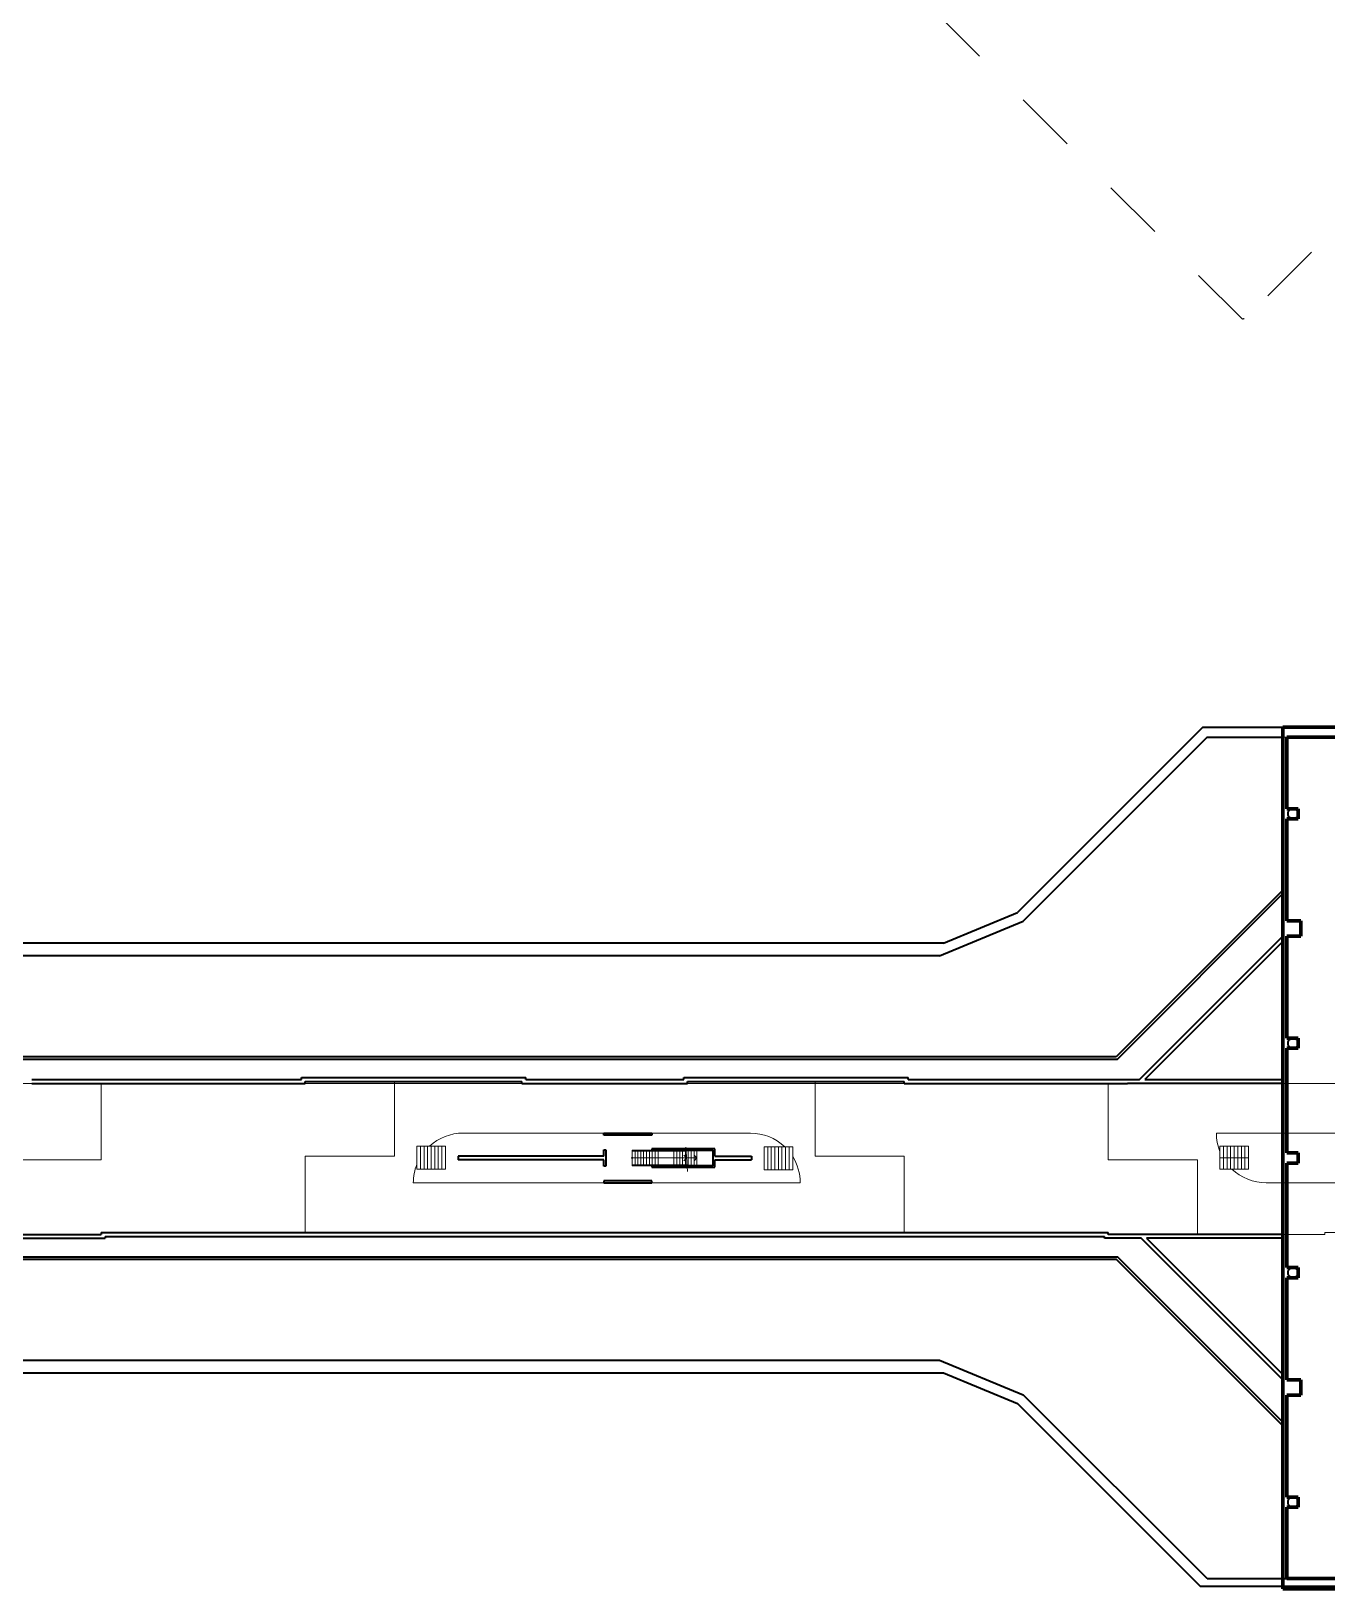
# Model space of a CAD drawing. Header units: metres. Extents: x 1807 to 3745, y 842 to 1968.
# Drawn here: x 2457 to 2558.6, y 1388.2 to 1510.4 of the extents above; entities that cross this region are included whole.
import ezdxf

# ---------------------------------------------------------------- set-up
doc = ezdxf.new("R2010")
doc.units = ezdxf.units.M
doc.header["$MEASUREMENT"] = 0
doc.linetypes.add('DGN2', pattern=[9.732586, 4.866293, -4.866293])
doc.linetypes.add('DGN5', pattern=[7.299439, 2.433146, -4.866293])
doc.layers.add('Level 1', color=7, linetype='Continuous', lineweight=0)

msp = doc.modelspace()

# ---------------------------------------------------------------- linework, layer by layer
at = {"layer": 'Level 1', "color": 7, "linetype": 'DGN2', "lineweight": 0}
for p, q in [((2552.03, 1487.79), (2414.72, 1625.1)), ((2571.21, 1506.83), (2552.17, 1487.79)), ((2552.1, 1487.86), (2552.03, 1487.79)), ((2552.17, 1487.79), (2552.1, 1487.86)), ((2509.01, 1422.22), (2509.23, 1422)), ((2509.23, 1422), (2509.01, 1421.78))]:
    msp.add_line(p, q, dxfattribs=at)
at = {"layer": 'Level 1', "color": 7, "linetype": 'Continuous', "lineweight": 40}
for p, q in [((2548.92, 1455.8), (2534.37, 1441.25)), ((2548.92, 1455.8), (2573.9, 1455.8)), ((2549.25, 1455), (2534.82, 1440.57)), ((2549.25, 1455), (2555.25, 1455)), ((2555.25, 1443.07), (2542.11, 1429.93)), ((2555.25, 1442.79), (2542.19, 1429.73)), ((2528.57, 1438.85), (2534.37, 1441.25)), ((2528.25, 1437.85), (2534.82, 1440.57)), ((2543.94, 1428.15), (2555.25, 1439.46)), ((2528.57, 1438.85), (1877.5, 1438.85)), ((2555.25, 1439.04), (2544.36, 1428.15)), ((2555.25, 1428.15), (2555.25, 1439.04)), ((2528.25, 1437.85), (2435, 1437.85)), ((1998.23, 1429.95), (2542.13, 1429.95)), ((1998.23, 1429.75), (2542.21, 1429.75)), ((2457.05, 1428.15), (2478.2, 1428.15)), ((2457.05, 1427.85), (2478.5, 1427.85)), ((2478.2, 1428.15), (2478.2, 1428.3)), ((2478.2, 1428.3), (2495.8, 1428.3)), ((2478.5, 1427.85), (2478.5, 1428)), ((2478.5, 1428), (2495.5, 1428)), ((2495.5, 1427.85), (2495.5, 1428)), ((2495.5, 1427.85), (2508.5, 1427.85)), ((2495.8, 1428.15), (2495.8, 1428.3)), ((2495.8, 1428.15), (2508.2, 1428.15)), ((2508.2, 1428.3), (2525.8, 1428.3)), ((2508.2, 1428.15), (2508.2, 1428.3)), ((2508.5, 1428), (2525.5, 1428)), ((2508.5, 1427.85), (2508.5, 1428)), ((2525.5, 1427.85), (2525.5, 1428)), ((2525.5, 1427.85), (2543, 1427.85)), ((2525.8, 1428.15), (2525.8, 1428.3)), ((2525.8, 1428.15), (2543.94, 1428.15)), ((2549.37, 1427.85), (2543, 1427.85)), ((2555.25, 1427.85), (2543, 1427.85)), ((2544.36, 1428.15), (2555.25, 1428.15)), ((2501.93, 1423.95), (2505.68, 1423.95)), ((2501.93, 1423.8), (2501.93, 1423.95)), ((2505.68, 1423.8), (2501.93, 1423.8)), ((2505.68, 1423.95), (2505.68, 1423.8)), ((2501.93, 1422.15), (2501.93, 1422.65)), ((2501.93, 1422.65), (2502.08, 1422.65)), ((2502.08, 1422.65), (2502.08, 1421.35)), ((2510.63, 1422.72), (2505.68, 1422.72)), ((2505.68, 1422.72), (2505.68, 1422.62)), ((2505.68, 1422.62), (2510.48, 1422.62)), ((2510.48, 1422.62), (2510.48, 1421.37)), ((2510.63, 1422.15), (2510.63, 1422.72)), ((2501.93, 1422.15), (2490.5, 1422.15)), ((2490.5, 1422.15), (2490.5, 1421.85)), ((2501.93, 1421.85), (2490.5, 1421.85)), ((2501.93, 1421.35), (2501.93, 1421.85)), ((2502.08, 1421.35), (2501.93, 1421.35)), ((2510.48, 1421.37), (2505.68, 1421.37)), ((2505.68, 1421.37), (2505.68, 1421.27)), ((2505.68, 1421.27), (2510.63, 1421.27)), ((2510.63, 1422.15), (2513.5, 1422.15)), ((2510.63, 1421.85), (2513.5, 1421.85)), ((2510.63, 1421.27), (2510.63, 1421.85)), ((2513.5, 1422.15), (2513.5, 1421.85)), ((2505.68, 1420.2), (2501.93, 1420.2)), ((2501.93, 1420.2), (2501.93, 1420.05)), ((2501.93, 1420.05), (2505.68, 1420.05)), ((2505.68, 1420.05), (2505.68, 1420.2)), ((2445.2, 1415.7), (2462.8, 1415.7)), ((2445.5, 1416), (2462.5, 1416)), ((2462.5, 1416.15), (2462.5, 1416)), ((2462.5, 1416.15), (2541.5, 1416.15)), ((2462.8, 1415.85), (2462.8, 1415.7)), ((2462.8, 1415.85), (2541.2, 1415.85)), ((2541.2, 1415.7), (2541.2, 1415.85)), ((2544.09, 1415.7), (2541.2, 1415.7)), ((2541.5, 1416), (2541.5, 1416.15)), ((2555.25, 1416), (2541.5, 1416)), ((2555.26, 1404.53), (2544.09, 1415.7)), ((2544.51, 1415.7), (2555.25, 1404.96)), ((2555.25, 1415.7), (2544.51, 1415.7)), ((2555.25, 1404.96), (2555.25, 1415.7)), ((1970.55, 1414.25), (2542.21, 1414.25)), ((1970.55, 1414.05), (2542.13, 1414.05)), ((2555.25, 1400.93), (2542.13, 1414.05)), ((2555.25, 1401.21), (2542.21, 1414.25)), ((2327, 1406.15), (2528.25, 1406.15)), ((2528.25, 1406.15), (2534.82, 1403.43)), ((1899, 1405.15), (2528.57, 1405.15)), ((2528.57, 1405.15), (2534.37, 1402.75)), ((2549.25, 1389), (2534.82, 1403.43)), ((2548.72, 1388.4), (2534.37, 1402.75)), ((2534.37, 1402.75), (2548.72, 1388.4)), ((2548.72, 1388.4), (2655.25, 1388.4)), ((2549.25, 1389), (2655, 1389))]:
    msp.add_line(p, q, dxfattribs=at)
at = {"layer": 'Level 1', "color": 7, "linetype": 'Continuous', "lineweight": 70}
for p, q in [((2555.2, 1455.8), (2579, 1455.8)), ((2555.2, 1388.2), (2555.2, 1455.8)), ((2555.5, 1455), (2565.3, 1455)), ((2555.5, 1455), (2555.5, 1449.4)), ((2555.5, 1449.4), (2556.4, 1449.4)), ((2556.4, 1449.4), (2556.4, 1448.6)), ((2555.5, 1448.6), (2556.4, 1448.6)), ((2555.5, 1448.6), (2555.5, 1440.6)), ((2555.5, 1440.6), (2556.6, 1440.6)), ((2556.6, 1440.6), (2556.6, 1439.4)), ((2555.5, 1431.4), (2555.5, 1439.4)), ((2555.5, 1439.4), (2556.6, 1439.4)), ((2555.5, 1431.4), (2556.4, 1431.4)), ((2556.4, 1430.6), (2556.4, 1431.4)), ((2555.5, 1429), (2555.5, 1430.6)), ((2555.5, 1430.6), (2556.4, 1430.6)), ((2555.5, 1422.4), (2555.5, 1429)), ((2556.4, 1422.4), (2555.5, 1422.4)), ((2556.4, 1421.6), (2556.4, 1422.4)), ((2555.5, 1415), (2555.5, 1421.6)), ((2556.4, 1421.6), (2555.5, 1421.6)), ((2555.5, 1413.4), (2555.5, 1415)), ((2555.5, 1413.4), (2556.4, 1413.4)), ((2555.5, 1412.6), (2556.4, 1412.6)), ((2555.5, 1404.6), (2555.5, 1412.6)), ((2556.4, 1412.6), (2556.4, 1413.4)), ((2555.5, 1404.6), (2556.6, 1404.6)), ((2556.6, 1403.4), (2556.6, 1404.6)), ((2555.5, 1395.4), (2555.5, 1403.4)), ((2555.5, 1403.4), (2556.6, 1403.4)), ((2555.5, 1395.4), (2556.4, 1395.4)), ((2555.5, 1394.6), (2556.4, 1394.6)), ((2555.5, 1389), (2555.5, 1394.6)), ((2556.4, 1394.6), (2556.4, 1395.4)), ((2555.2, 1388.2), (2579, 1388.2)), ((2555.5, 1389), (2565.3, 1389))]:
    msp.add_line(p, q, dxfattribs=at)
at = {"layer": 'Level 1', "color": 7, "linetype": 'Continuous', "lineweight": 13}
for p, q in [((2549.25, 1455), (2534.82, 1440.57)), ((2549.25, 1455), (2655, 1455)), ((2528.25, 1437.85), (2534.82, 1440.57)), ((2528.25, 1437.85), (1878.3, 1437.85)), ((2012.5, 1427.85), (2565.15, 1427.85)), ((2462.5, 1421.85), (2462.5, 1427.85)), ((2485.5, 1428), (2485.5, 1422.15)), ((2518.5, 1428), (2518.5, 1422.15)), ((2541.5, 1421.85), (2541.5, 1427.85)), ((2513.43, 1423.95), (2490.88, 1423.95)), ((2636.6, 1423.95), (2549.98, 1423.95)), ((2487.26, 1422.92), (2489.5, 1422.92)), ((2487.26, 1421.12), (2487.26, 1422.92)), ((2487.54, 1422.92), (2487.54, 1421.12)), ((2487.82, 1422.92), (2487.82, 1421.12)), ((2488.1, 1422.92), (2488.1, 1421.12)), ((2488.38, 1422.92), (2488.38, 1421.12)), ((2488.66, 1422.92), (2488.66, 1421.12)), ((2488.94, 1422.92), (2488.94, 1421.12)), ((2489.22, 1422.92), (2489.22, 1421.12)), ((2489.5, 1422.92), (2489.5, 1421.12)), ((2504.15, 1422.62), (2505.68, 1422.62)), ((2504.15, 1422.62), (2504.15, 1421.37)), ((2504.38, 1422.62), (2504.38, 1421.37)), ((2504.6, 1422.62), (2504.6, 1421.37)), ((2504.83, 1422.62), (2504.83, 1421.37)), ((2505.05, 1422.62), (2505.05, 1421.37)), ((2505.28, 1422.62), (2505.28, 1421.37)), ((2505.5, 1422.62), (2505.5, 1421.37)), ((2505.73, 1422.62), (2505.73, 1421.37)), ((2505.95, 1422.62), (2505.95, 1421.37)), ((2506.18, 1422.62), (2506.18, 1421.37)), ((2507.43, 1422.62), (2507.43, 1421.37)), ((2507.65, 1422.62), (2507.65, 1421.37)), ((2507.88, 1422.62), (2507.88, 1421.37)), ((2508.1, 1422.62), (2508.1, 1421.37)), ((2508.33, 1422.62), (2508.33, 1421.37)), ((2514.5, 1422.87), (2516.74, 1422.87)), ((2514.5, 1421.07), (2514.5, 1422.87)), ((2514.78, 1421.07), (2514.78, 1422.87)), ((2515.06, 1421.07), (2515.06, 1422.87)), ((2515.34, 1421.07), (2515.34, 1422.87)), ((2515.62, 1421.07), (2515.62, 1422.87)), ((2515.9, 1421.07), (2515.9, 1422.87)), ((2516.18, 1421.07), (2516.18, 1422.87)), ((2516.46, 1421.07), (2516.46, 1422.87)), ((2516.74, 1422.87), (2516.74, 1421.07)), ((2550.26, 1422.92), (2550.26, 1421.12)), ((2550.26, 1422.92), (2552.5, 1422.92)), ((2550.54, 1422.92), (2550.54, 1421.12)), ((2550.82, 1422.92), (2550.82, 1421.12)), ((2551.1, 1422.92), (2551.1, 1421.12)), ((2551.38, 1422.92), (2551.38, 1421.12)), ((2551.66, 1422.92), (2551.66, 1421.12)), ((2551.94, 1422.92), (2551.94, 1421.12)), ((2552.22, 1422.92), (2552.22, 1421.12)), ((2552.5, 1422.92), (2552.5, 1421.12)), ((2455.5, 1421.85), (2462.5, 1421.85)), ((2478.5, 1422.15), (2478.5, 1416.15)), ((2478.5, 1422.15), (2485.5, 1422.15)), ((2489.5, 1421.12), (2487.26, 1421.12)), ((2504.15, 1421.37), (2505.68, 1421.37)), ((2518.5, 1422.15), (2525.5, 1422.15)), ((2525.5, 1422.15), (2525.5, 1416.15)), ((2548.5, 1421.85), (2541.5, 1421.85)), ((2548.5, 1421.85), (2548.5, 1416)), ((2550.26, 1421.12), (2552.5, 1421.12)), ((2517.33, 1420.05), (2486.98, 1420.05)), ((2516.74, 1421.07), (2514.5, 1421.07)), ((2636.6, 1420.05), (2553.88, 1420.05)), ((2445.5, 1416), (2462.5, 1416)), ((2462.5, 1416.15), (2541.5, 1416.15)), ((2462.5, 1416.15), (2462.5, 1416)), ((2541.5, 1416), (2541.5, 1416.15)), ((2558.5, 1416), (2541.5, 1416)), ((2558.5, 1416.15), (2558.5, 1416)), ((2565.15, 1416.15), (2558.5, 1416.15)), ((1899.8, 1406.15), (2528.25, 1406.15)), ((2528.25, 1406.15), (2534.82, 1403.43)), ((2549.25, 1389), (2534.82, 1403.43)), ((2549.25, 1389), (2655, 1389))]:
    msp.add_line(p, q, dxfattribs=at)
at = {"layer": 'Level 1', "color": 7, "linetype": 'DGN2', "lineweight": 40}
for p, q in [((2549.25, 1455), (2555.5, 1455)), ((2549.25, 1389), (2555.5, 1389))]:
    msp.add_line(p, q, dxfattribs=at)
at = {"layer": 'Level 1', "color": 7, "linetype": 'Continuous', "lineweight": 0}
for p, q in [((2504.15, 1422.58), (2508.38, 1422.58)), ((2504.15, 1422.53), (2504.15, 1422.58)), ((2508.38, 1422.53), (2504.15, 1422.53)), ((2508.37, 1422.84), (2508.49, 1420.95)), ((2508.38, 1422.58), (2508.38, 1422.53)), ((2504.06, 1422), (2508.42, 1422)), ((2504.15, 1421.46), (2508.45, 1421.46)), ((2504.15, 1421.41), (2504.15, 1421.46)), ((2508.45, 1421.41), (2504.15, 1421.41)), ((2508.2, 1422.22), (2508.42, 1422)), ((2508.42, 1422), (2508.2, 1421.78)), ((2508.45, 1421.46), (2508.45, 1421.41)), ((2552.5, 1422.02), (2550.26, 1422.02))]:
    msp.add_line(p, q, dxfattribs=at)
at = {"layer": 'Level 1', "color": 7, "linetype": 'DGN5', "lineweight": 13}
for p, q in [((2508.55, 1422.62), (2508.55, 1421.37)), ((2508.78, 1422.62), (2508.78, 1421.37)), ((2509, 1422.62), (2509, 1421.37)), ((2509.23, 1422.62), (2509.23, 1421.37))]:
    msp.add_line(p, q, dxfattribs=at)
at = {"layer": 'Level 1', "color": 7, "linetype": 'DGN5', "lineweight": 0}
msp.add_line((2508.42, 1422), (2509.23, 1422), dxfattribs=at)
at = {"layer": 'Level 1', "color": 7, "linetype": 'DGN2', "lineweight": 40}
for centre in [(2556, 1449), (2556, 1431), (2556, 1413), (2556, 1395)]:
    msp.add_circle(centre, 0.4, dxfattribs=at)
at = {"layer": 'Level 1', "color": 7, "linetype": 'Continuous', "lineweight": 0}
msp.add_circle((2504.15, 1422), 0.04, dxfattribs=at)
at = {"layer": 'Level 1', "color": 7, "linetype": 'Continuous', "lineweight": 13}
for centre, start, end in [((2490.88, 1420.05), 90, 132.5054), ((2513.43, 1420.05), 46.4262, 90), ((2553.88, 1423.95), 180.0073, 201.8343), ((2490.88, 1420.05), 158.1945, 179.9926), ((2513.43, 1420.05), 0.0128, 31.9273), ((2553.88, 1423.95), 226.4185, 270.0757)]:
    msp.add_arc(centre, 3.9, start, end, dxfattribs=at)

doc.saveas('drawing.dxf')
